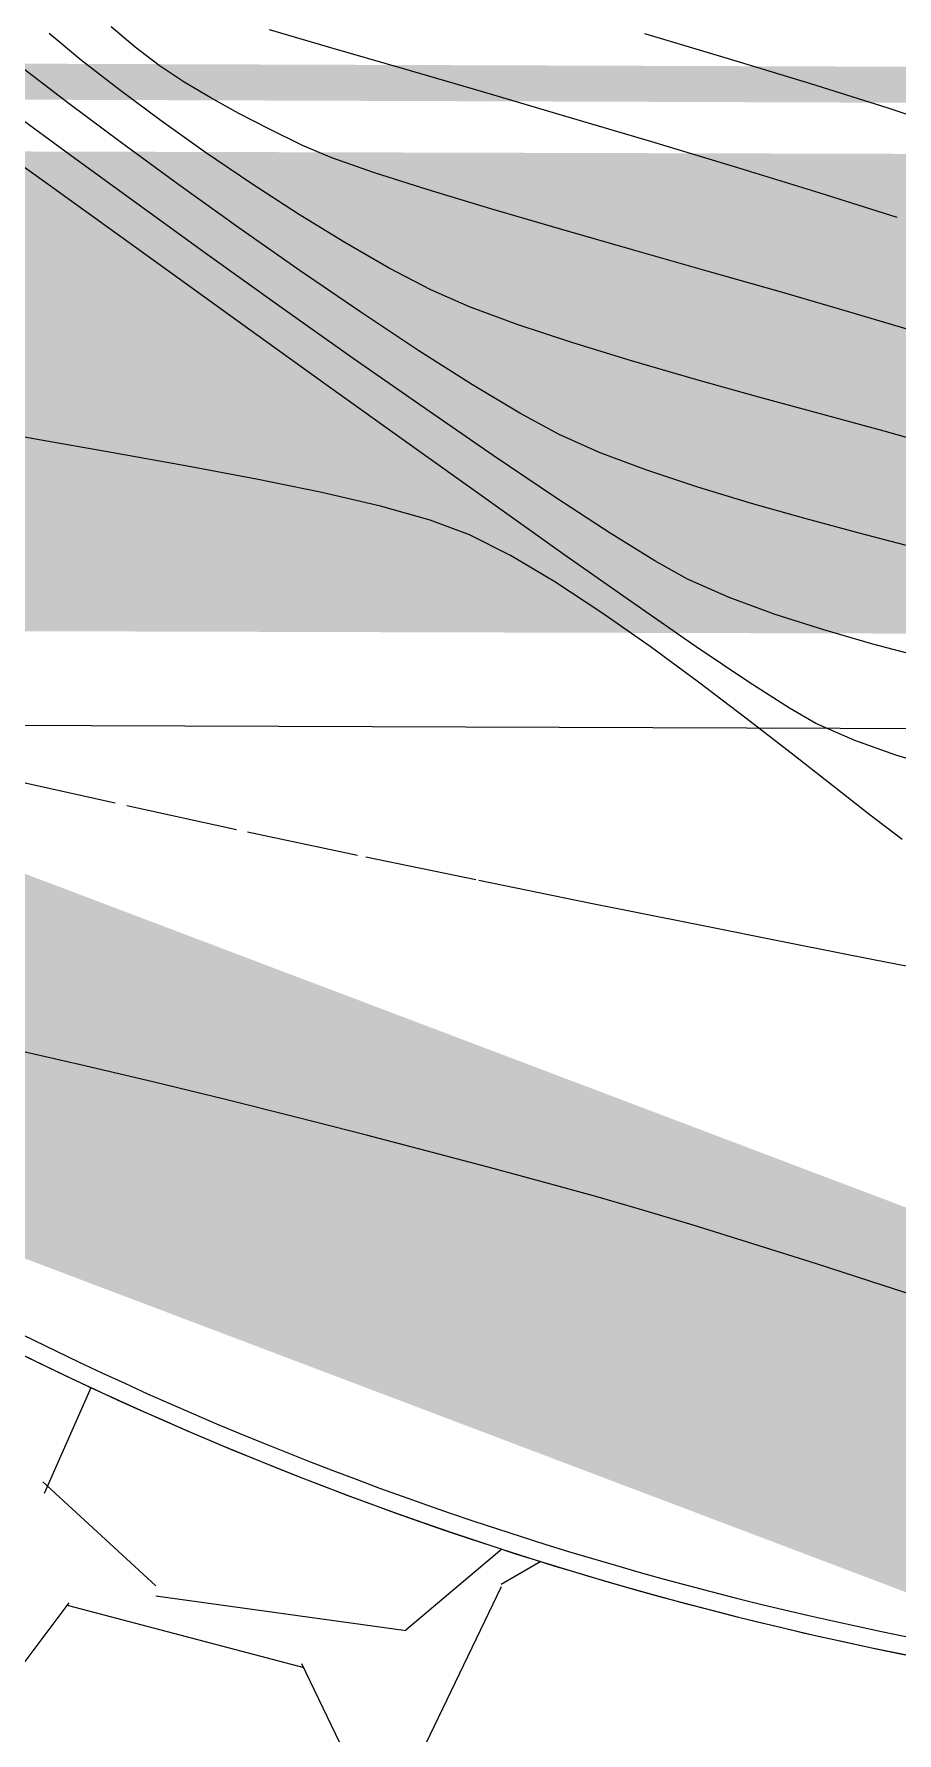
# Model space of a CAD drawing. Header units: feet. Extents: x 26064 to 27719, y 16802 to 28989.
# Drawn here: x 26296.15 to 26320.14, y 17973.59 to 18020.82 of the extents above; entities that cross this region are included whole.
import ezdxf

# ---------------------------------------------------------------- set-up
doc = ezdxf.new("R2010")
doc.units = ezdxf.units.FT
doc.header["$LTSCALE"] = 50
doc.header["$MEASUREMENT"] = 0
for name, pattern in [('CENTERPL', [0.25, 0.125, -0.0625, 0, -0.0625]), ('HIDDEN', [0.375, 0.25, -0.125]), ('HIDN25', [0.0938, 0.0625, -0.0313]), ('PHANTOM', [2.5, 1.25, -0.25, 0.25, -0.25, 0.25, -0.25])]:
    doc.linetypes.add(name, pattern=pattern)
for name, color, linetype in [('CL-ROADS', 9, 'CENTERPL'), ('CONSTRUCTION ENTRANCE', 7, 'Continuous'), ('CONT-MJR', 160, 'HIDDEN'), ('CONT-MNR', 55, 'HIDN25'), ('CURB-B', 4, 'Continuous'), ('CURB-F', 32, 'Continuous'), ('FENCES-OTHER', 6, 'FENCE-WOOD'), ('s-adjoiners', 1, 'PHANTOM'), ('SILT FENCE', 200, 'Continuous'), ('SILT_FENCE', 1, 'HIDDEN')]:
    doc.layers.add(name, color=color, linetype=linetype)
doc.linetypes.add('FENCE-WOOD', pattern='A,1,0,[132,ltypeshp.shx,S=0.05,R=0,X=0,Y=0],-0.1', length=1.1)

msp = doc.modelspace()

# ---------------------------------------------------------------- hatches: boundary and pattern name
at = {"layer": 'CONSTRUCTION ENTRANCE'}
h = msp.add_hatch(dxfattribs=at)
h.set_pattern_fill('GRAVEL', color=4, scale=26.99999926165698, angle=172.0889783954831, style=0)
h.set_pattern_definition([(40.10177839548315, (-22.97113619227457, -24.06741451624112), (247.3896048779623, 210.9582295184683), [3.632471900666283, -359.6153661659444]), (357.0586783954832, (-20.19264784547704, -21.72756371222567), (-324.6326279532763, 17.85096103710735), [6.233435829540223, -617.1099581244873]), (304.5993783954831, (-13.96742560694111, -22.04741673438184), (-226.5525057696004, 331.3351129948197), [4.395275879806615, -435.1328521008402]), (79.36267839548317, (-2.608603070544632, -16.81095399409969), (-101.065876807171, -531.1446840103008), [5.676425844772241, -561.9660506324548]), (104.9226783954831, (-1.560781777556258, -11.23207697666294), (89.12171526592104, -339.4971613447201), [5.566184847786894, -551.0530559308819]), (169.3626783954832, (-2.994157064218598, -5.853607529588771), (531.1446840103008, -101.065876807171), [5.676425844772241, -561.9660506324548]), (209.7831783954832, (-8.57303408165535, -4.805786236604035), (384.8211571506963, 219.1202081511851), [7.506782794719228, -743.1709026772199]), (244.3442783954832, (-15.08824797939451, -8.53455074843805), (-268.956792733889, -562.3337188438966), [7.087175806193818, -701.6306478131813]), (293.5185783954832, (-18.1567279853989, -14.92301908644004), (165.6346498545443, -377.388600043657), [5.69564984424654, -563.8699555803905]), (347.3253783954832, (-15.8839000152293, -20.14554254199174), (-290.4573543108048, 67.62043547856133), [6.502463822183373, -318.6205922869889]), (34.48637839548313, (-9.539893256067444, -21.5722786518636), (361.7942701968179, 249.5794404851253), [8.409095770044544, -832.5011022343929]), (310.9030783954831, (-29.04705161606762, -12.86453797136346), (164.9044891984028, -186.4712112510997), [2.870126921513398, -284.1437802297933]), (343.5581783954831, (-27.1677386786796, -15.03384256796198), (-340.2271560251653, 101.7961981683878), [5.460398850679723, -540.5807822172571]), (37.08897839548316, (-21.93061500723707, -16.57936319846704), (3.71614823938096, 26.74304869623209), [3.818366895582792, -34.36538306024291]), (15.28757839548318, (-20.50453982852196, -20.04865834520024), (-141.1474940040754, -34.90538183662915), [2.056265943769272, -203.5695994331779]), (103.8903783954832, (-18.5210425863952, -19.50649742884343), (15.5945957443239, -83.9452753198472), [2.907980920478241, -142.4914701034228]), (203.0527783954832, (-19.2191494942781, -16.68354750320213), (-87.66137177989567, -42.337713339882), [4.723082870842394, -152.7126168239149]), (333.6540783954832, (-23.56505879542237, -18.53299907764449), (-49.76995130802581, 34.17529351180422), [3.415256906606254, -81.96624675854787]), (188.4784783954832, (-3.010079142433824, -21.66186274070787), (-278.5788771753631, -43.06744723639252), [4.784399869165616, -473.6568020473628]), (242.4351783954831, (-7.742203368408809, -22.36726975653801), (147.8496605026568, 279.3089310432654), [4.013846890237188, -397.3700051335045]), (105.2875783954832, (-24.30828821330579, -23.88160716176935), (34.90538183662915, -141.1474940040754), [4.112504887539282, -201.5133604894079]), (155.6994783954831, (-25.39261004602304, -19.91461267751583), (256.2820488216017, -117.3904053640997), [4.784399869165617, -473.6568020473629]), (151.5329783954832, (-0.7060679469905153, -5.081177679920074), (126.2829721308438, -72.06671607509973), [4.613759873831945, -226.0743418177624]), (106.8640783954831, (-4.76198558892429, -2.882011720372248), (92.83736252008717, -312.7542425584725), [3.865805894285523, -382.7153505342513]), (238.8903783954832, (-20.85957152808987, 2.898594729751494), (-72.06685072909899, -126.2828957966246), [4.112504887539283, -201.5133604894079]), (189.4429783954832, (-22.98441454584463, -0.6224621037727047), (362.5241473922082, 58.66209499043684), [4.526036876230822, -448.0764357468845]), (241.5329783954832, (-7.755481721982505, 1.077682655934041), (72.0667160750998, 126.2829721308438), [2.306879936915973, -228.3812217546783]), (273.3988783954832, (-19.25498910285023, 2.675625904383196), (11.87838594433495, -110.6883200896351), [1.376729962351889, -136.296779272823]), (338.0527783954831, (-19.17336605311721, 1.301312412459083), (-76.51299599301265, 37.89143176580711), [5.566184847786895, -105.7576471079473]), (358.0979783954832, (-14.01056532346047, -0.7790690264555451), (-271.1465420978179, 10.418447800546), [5.158349858939566, -510.675907035037]), (115.7790783954832, (-18.88469625623111, -14.27667386534449), (19.31078357394714, -57.20222106335692), [3.893993893514693, -93.4558804443519]), (165.2461783954832, (-20.57820183915101, -10.77021724771839), (-447.1993462813024, 116.6607928922959), [6.798437814089659, -673.0441825949079]), (233.0343783954831, (-27.15247753162475, -9.038889262741577), (132.9851934649759, 172.3367047701774), [2.779811923983156, -275.2021904743103]), (262.0889783954832, (-28.82408279070296, -11.25995554612746), (23.02689333120311, -30.45918751004939), [1.619999955699419, -25.37999930595756]), (292.3453783954832, (-13.58718892773322, -1.655683180862979), (-80.95898618778341, 202.0659179777054), [3.750947897426434, -371.3450298451846]), (220.1017783954832, (-12.16111374901811, -5.12497832759982), (-247.3896048779623, -210.9582295184684), [7.264943801332566, -355.982894265278]), (172.0889783954831, (-17.71809044261681, -9.804679935627064), (-30.45918751004939, -23.02689333120312), [7.019999808030815, -19.97999945362617]), (137.3937783954832, (-24.67128095197768, -8.838481692378991), (241.4171890536526, -224.3629627509009), [4.269077883257632, -422.6383864425144]), (66.14357839548316, (-27.81342296861112, -5.948508932895493), (41.60762628842546, 103.2560183915364), [3.93125389249578, -192.6317107322858]), (19.73497839548314, (-26.22344075926958, -2.353129157585499), (545.2791554206356, 196.8238313619555), [6.400754824964713, -633.6757806714777]), (347.5150783954832, (-20.19862609109987, -0.1917856000945903), (343.9434126293322, -75.05281562513774), [6.771572814824309, -670.3849796676266])])
edge = h.paths.add_edge_path()
edge.add_arc((26235.8644443486, 17897.74639305971), 104.5753139476186, 59.01305333455559, 81.977352787185, ccw=False)
edge.add_arc((26339.9857578952, 18073.79034617321), 99.95999999987147, 239.8002689397523, 267.7559907491935)
edge.add_line((26336.071790323, 17973.90700192694), (26334.69243166375, 17938.67807188717))
edge.add_arc((26324.69657318986, 17938.70733408038), 9.995901305329763, 359.8322709965138, 443.5430065548456)
edge.add_arc((26339.98555390901, 18073.7896224773), 125.9488579539178, 244.97463102745098, 263.54255495579093, ccw=False)
edge.add_arc((26223.45854936689, 17823.7174603754), 149.9399999932214, 65.0502484429142, 77.99770161243478)
edge.add_arc((26250.47969301257, 17950.81687577236), 20.00000000026189, 77.99770161209509, 90.37893319010115)
edge.add_line((26250.34742134059, 17970.81643837296), (26250.45944698423, 18001.29822638635))

# ---------------------------------------------------------------- linework, layer by layer
at = {"layer": 'CL-ROADS', "color": 7}
msp.add_arc((26339.98575789525, 18073.79034617333), 112.96, 239.7533770714737, 290.9528374663348, dxfattribs=at)
at = {"layer": 'CONSTRUCTION ENTRANCE', "color": 4}
msp.add_lwpolyline([(26250.45944698423, 18001.29822638635, -0.1005373551774999), (26289.70428954897, 17987.39720095369, 0.1225884528061676), (26336.071790323, 17973.90700192694), (26334.69243166375, 17938.67807188717, 0.3824166008715617), (26325.82068627101, 17948.63982685344, -0.08119558276176679), (26286.70672997133, 17959.66477093429, 0.05655410002264318), (26254.63871158243, 17970.37966096635, 0.05407593156220299), (26250.34742134059, 17970.81643837296)], format="xyb", close=True, dxfattribs=at)
at = {"layer": 'CONT-MJR', "color": 7}
for p, q in [((26298.96139662808, 18020.45085281141, 610), (26298.30221372857, 18021.01442760307, 610)), ((26299.634125415, 18019.94435474665, 610), (26298.96139662808, 18020.45085281141, 610)), ((26300.33215223229, 18019.47925498761, 610), (26299.634125415, 18019.94435474665, 610)), ((26301.06722922292, 18019.03987511309, 610), (26300.33215223229, 18019.47925498761, 610)), ((26301.85110852988, 18018.61053670189, 610), (26301.06722922292, 18019.03987511309, 610)), ((26302.69554229614, 18018.17556133281, 610), (26301.85110852988, 18018.61053670189, 610)), ((26303.61228266466, 18017.71927058467, 610), (26302.69554229614, 18018.17556133281, 610)), ((26304.43252101599, 18017.37549223015, 610), (26303.61228266466, 18017.71927058467, 610)), ((26305.62077737912, 18016.95947417005, 610), (26304.43252101599, 18017.37549223015, 610)), ((26307.1136421726, 18016.48356950903, 610), (26305.62077737912, 18016.95947417005, 610)), ((26308.84770581495, 18015.96013135176, 610), (26307.1136421726, 18016.48356950903, 610)), ((26310.75955872471, 18015.40151280289, 610), (26308.84770581495, 18015.96013135176, 610)), ((26312.78579132042, 18014.82006696707, 610), (26310.75955872471, 18015.40151280289, 610)), ((26314.86299402061, 18014.22814694895, 610), (26312.78579132042, 18014.82006696707, 610)), ((26316.92775724382, 18013.6381058532, 610), (26314.86299402061, 18014.22814694895, 610)), ((26318.91667140859, 18013.06229678448, 610), (26316.92775724382, 18013.6381058532, 610)), ((26320.76632693344, 18012.51307284743, 610), (26318.91667140859, 18013.06229678448, 610)), ((26296.19128221804, 18009.55961991224, 615), (26294.08379046257, 18009.93793116494, 615)), ((26298.30188891981, 18009.18757942881, 615), (26296.19128221804, 18009.55961991224, 615)), ((26300.36605524852, 18008.81838397131, 615), (26298.30188891981, 18009.18757942881, 615)), ((26302.33422588484, 18008.4486077964, 615), (26300.36605524852, 18008.81838397131, 615)), ((26304.15684550941, 18008.07482516075, 615), (26302.33422588484, 18008.4486077964, 615)), ((26305.78435880288, 18007.69361032103, 615), (26304.15684550941, 18008.07482516075, 615)), ((26307.16721044592, 18007.30153753391, 615), (26305.78435880288, 18007.69361032103, 615)), ((26308.25584511917, 18006.89518105605, 615), (26307.16721044592, 18007.30153753391, 615)), ((26309.39511835788, 18006.31990534028, 615), (26308.25584511917, 18006.89518105605, 615)), ((26310.63334786352, 18005.58613257848, 615), (26309.39511835788, 18006.31990534028, 615)), ((26311.93867544028, 18004.73070351703, 615), (26310.63334786352, 18005.58613257848, 615)), ((26313.27924289239, 18003.79045890233, 615), (26311.93867544028, 18004.73070351703, 615)), ((26314.62319202407, 18002.80223948077, 615), (26313.27924289239, 18003.79045890233, 615)), ((26315.93866463953, 18001.80288599872, 615), (26314.62319202407, 18002.80223948077, 615)), ((26317.19380254299, 18000.82923920259, 615), (26315.93866463953, 18001.80288599872, 615)), ((26318.35674753868, 17999.91813983877, 615), (26317.19380254299, 18000.82923920259, 615)), ((26319.3956414308, 17999.10642865364, 615), (26318.35674753868, 17999.91813983877, 615)), ((26320.27862602358, 17998.43094639359, 615), (26319.3956414308, 17999.10642865364, 615))]:
    msp.add_line(p, q, dxfattribs=at)
at = {"layer": 'CONT-MNR', "color": 7, "extrusion": (0.637420914875207, 0.7705157865220247, 0)}
msp.add_line((26297.47849846079, 18020.08493062459, 611.0000000000006), (26296.5731807326, 18020.83386849796, 611.0000000000006), dxfattribs=at)
at = {"layer": 'CONT-MNR', "color": 7}
for p, q in [((26304.40549028215, 18020.43441127593, 609), (26302.70101206085, 18020.93040290522, 609)), ((26315.46077764678, 18020.12436301466, 608), (26313.12709435706, 18020.81761582231, 608)), ((26298.52633883086, 18019.26751347894, 611), (26297.47849846078, 18020.08493062458, 611)), ((26297.18549743848, 18017.43116880955, 613), (26295.54563375595, 18018.63454352522, 613)), ((26300.92234262254, 18017.52602465456, 611), (26299.68489062429, 18018.40631288195, 611)), ((26296.21051403009, 18016.87188991199, 614), (26294.67836269175, 18017.96781402538, 614)), ((26299.01132987817, 18016.10278068531, 613), (26297.18549743848, 18017.43116880955, 613)), ((26318.00722109044, 18016.39288031585, 609), (26315.71175392128, 18017.09882179924, 609)), ((26303.50670235936, 18015.80696859236, 611), (26302.20688360708, 18016.65134461772, 611)), ((26320.13990638496, 18015.71809852911, 609), (26318.00722109044, 18016.39288031585, 609)), ((26304.78998766085, 18015.01759239943, 611), (26303.50670235936, 18015.80696859236, 611)), ((26303.55488456066, 18014.23453338713, 612), (26301.85162200945, 18015.4296719344, 612)), ((26309.57906104142, 18012.74074229565, 611), (26308.2554362387, 18013.23060032944, 611)), ((26306.84989613577, 18012.0114938614, 612), (26305.23800896433, 18013.08200855147, 612)), ((26308.33944699031, 18011.0623857509, 612), (26306.84989613577, 18012.0114938614, 612)), ((26312.75963926055, 18011.73233698542, 611), (26311.0979933979, 18012.23925305903, 611)), ((26309.65556244328, 18010.27408065395, 612), (26308.33944699031, 18011.0623857509, 612)), ((26319.78147682108, 18009.7744916374, 611), (26318.07491740964, 18010.2410714008, 611)), ((26311.88534541378, 18009.1794276394, 612), (26310.74714340999, 18009.68597500453, 612)), ((26308.77705467272, 18007.8466536315, 614), (26306.57732116609, 18009.4171456118, 614)), ((26310.64815836217, 18007.9330370862, 613), (26308.91532964996, 18009.10180563948, 613)), ((26320.57682373875, 18006.5498683702, 612), (26319.12679526271, 18006.93139665347, 612)), ((26314.31457378266, 18005.66932721445, 613), (26313.40534310806, 18006.173478825, 613)), ((26314.5622730415, 18003.78732991788, 614), (26312.8287931832, 18004.98667698077, 614)), ((26320.80883434612, 18003.50502268515, 613), (26319.46975588701, 18003.86121582039, 613)), ((26317.88200415532, 18001.65267942438, 614), (26317.14814110033, 18002.07526233592, 614)), ((26298.40815703367, 17999.43427355864, 616), (26295.08412743063, 18000.17891400665, 616)), ((26305.14712643312, 17997.98738808977, 616), (26301.78385682212, 17998.70046502796, 616)), ((26311.57997367131, 17996.66302769143, 616), (26308.4338655038, 17997.30494241921, 616)), ((26314.52135057276, 17996.07154358159, 616), (26311.57997367131, 17996.66302769143, 616)), ((26299.45539587017, 17991.69104490938, 617), (26297.45046142591, 17992.1652958601, 617)), ((26301.47440805792, 17991.1988848067, 617), (26299.45539587017, 17991.69104490938, 617)), ((26305.39896267432, 17990.20766603354, 617), (26303.46857224177, 17990.70052277408, 617)), ((26307.22665360815, 17989.73202180709, 617), (26305.39896267432, 17990.20766603354, 617)), ((26308.91271929585, 17989.28529731677, 617), (26307.22665360815, 17989.73202180709, 617)), ((26311.70427194329, 17988.52543643258, 617), (26310.41823399004, 17988.87919978459, 617)), ((26317.90325670573, 17986.63185966643, 617), (26316.12902514157, 17987.19472502486, 617))]:
    msp.add_line(p, q, dxfattribs=at)
at = {"layer": 'CONT-MNR', "color": 7, "extrusion": (-0.2790803641984886, -0.9602677492860202, 0)}
msp.add_line((26306.39509525614, 18019.85617704786, 609), (26304.40549028215, 18020.43441127593, 609), dxfattribs=at)
at = {"layer": 'CONT-MNR', "color": 7, "extrusion": (0.6067771637149216, 0.7948719856644059, 0)}
msp.add_line((26297.13199631725, 18018.87680550612, 612.0000000000006), (26295.85917202257, 18019.84843456005, 612.0000000000006), dxfattribs=at)
at = {"layer": 'CONT-MNR', "color": 7, "extrusion": (0.2799543000964981, 0.9600133279582529, 0)}
msp.add_line((26308.59517554494, 18019.21460060359, 609), (26306.39509525614, 18019.85617704786, 609), dxfattribs=at)
at = {"layer": 'CONT-MNR', "color": 7, "extrusion": (0.2914859253831107, 0.9565751174390602, 0)}
msp.add_line((26317.7412799265, 18019.4294522803, 608.0000000000006), (26315.46077764679, 18020.12436301466, 608.0000000000006), dxfattribs=at)
at = {"layer": 'CONT-MNR', "color": 7, "extrusion": (-0.3008169605423403, -0.9536818946850508, 0)}
msp.add_line((26319.89001128015, 18018.75168452731, 608.0000000000006), (26317.7412799265, 18019.4294522803, 608.0000000000006), dxfattribs=at)
at = {"layer": 'CONT-MNR', "color": 7, "extrusion": (-0.5978109019686458, -0.8016371532603975, 0)}
msp.add_line((26298.58907880307, 18017.79020442788, 612.0000000000001), (26297.13199631725, 18018.87680550612, 612.0000000000001), dxfattribs=at)
at = {"layer": 'CONT-MNR', "color": 7, "extrusion": (-0.5965748978811756, -0.8025574068053107, 0)}
msp.add_line((26299.68489062429, 18018.40631288195, 611), (26298.52633883086, 18019.26751347894, 611), dxfattribs=at)
at = {"layer": 'CONT-MNR', "color": 7, "extrusion": (-0.2817835801197632, -0.9594779903545932, 0)}
msp.add_line((26310.93107971064, 18018.52858232568, 609), (26308.59517554493, 18019.21460060358, 609), dxfattribs=at)
at = {"layer": 'CONT-MNR', "color": 7, "extrusion": (-0.2845716832351182, -0.958654764292512, 0)}
msp.add_line((26313.32815631539, 18017.81702259672, 609.0000000000006), (26310.93107971064, 18018.52858232569, 609.0000000000006), dxfattribs=at)
at = {"layer": 'CONT-MNR', "color": 7, "extrusion": (-0.3143319687050716, -0.9493131271872279, 0)}
msp.add_line((26321.82838179172, 18018.10986066378, 608), (26319.89001128015, 18018.7516845273, 608), dxfattribs=at)
at = {"layer": 'CONT-MNR', "color": 7, "extrusion": (-0.5900420875311899, -0.807372488348368, 0)}
msp.add_line((26300.17932039536, 18016.62802775931, 612.0000000000001), (26298.58907880307, 18017.79020442787, 612.0000000000001), dxfattribs=at)
at = {"layer": 'CONT-MNR', "color": 7, "extrusion": (0.5628344771517992, 0.8265696288451814, 0)}
msp.add_line((26302.20688360708, 18016.65134461772, 611), (26300.92234262254, 18017.52602465456, 611), dxfattribs=at)
at = {"layer": 'CONT-MNR', "color": 7, "extrusion": (0.2884980442673722, 0.9574804846334475, 0)}
msp.add_line((26315.71175392129, 18017.09882179924, 609), (26313.3281563154, 18017.8170225967, 609), dxfattribs=at)
at = {"layer": 'CONT-MNR', "color": 7, "extrusion": (-0.5836356826028605, -0.8120156340814463, 0)}
msp.add_line((26298.00208549509, 18015.5841991447, 614), (26296.21051403009, 18016.87188991199, 614), dxfattribs=at)
at = {"layer": 'CONT-MNR', "color": 7, "extrusion": (-0.5824781577836434, -0.8128463543037965, 0)}
msp.add_line((26301.85162200945, 18015.42967193441, 612), (26300.17932039536, 18016.62802775932, 612), dxfattribs=at)
at = {"layer": 'CONT-MNR', "color": 7, "extrusion": (-0.5851326954711237, -0.810937561524127, 0)}
msp.add_line((26300.96556839548, 18014.69269820118, 613), (26299.01132987817, 18016.10278068532, 613), dxfattribs=at)
at = {"layer": 'CONT-MNR', "color": 7, "extrusion": (-0.5843969504521767, -0.8114679317768485, 0)}
msp.add_line((26299.99381451395, 18014.14981052725, 614), (26298.00208549508, 18015.58419914469, 614), dxfattribs=at)
at = {"layer": 'CONT-MNR', "color": 7, "extrusion": (-0.5817621890993842, -0.8133589338873044, 0)}
msp.add_line((26302.99065031086, 18013.24424040584, 613), (26300.96556839548, 18014.69269820118, 613), dxfattribs=at)
at = {"layer": 'CONT-MNR', "color": 7, "extrusion": (-0.4982546078685233, -0.8670307640088581, 0)}
msp.add_line((26306.02492829303, 18014.30791185987, 611.0000000000006), (26304.78998766086, 18015.01759239944, 611.0000000000006), dxfattribs=at)
at = {"layer": 'CONT-MNR', "color": 7, "extrusion": (-0.5649888649868305, -0.8250985289290566, 0)}
msp.add_line((26305.23800896434, 18013.08200855147, 612.0000000000006), (26303.55488456068, 18014.23453338713, 612.0000000000006), dxfattribs=at)
at = {"layer": 'CONT-MNR', "color": 7, "extrusion": (-0.46424881279366, -0.8857048265758053, 0)}
msp.add_line((26307.17971303733, 18013.7026227946, 611), (26306.02492829303, 18014.30791185986, 611), dxfattribs=at)
at = {"layer": 'CONT-MNR', "color": 7, "extrusion": (-0.5844371232256671, -0.8114389989368926, 0)}
msp.add_line((26302.12643851394, 18012.61379286345, 614), (26299.99381451396, 18014.14981052725, 614), dxfattribs=at)
at = {"layer": 'CONT-MNR', "color": 7, "extrusion": (0.4018143005832842, 0.9157211736368042, 0)}
msp.add_line((26308.25543623869, 18013.23060032944, 611), (26307.17971303732, 18013.7026227946, 611), dxfattribs=at)
at = {"layer": 'CONT-MNR', "color": 7, "extrusion": (-0.5779303881157148, -0.8160860656158878, 0)}
msp.add_line((26305.02901294476, 18011.80072634799, 613), (26302.99065031085, 18013.24424040584, 613), dxfattribs=at)
at = {"layer": 'CONT-MNR', "color": 7, "extrusion": (0.3135136348320227, 0.949583698667165, 0)}
msp.add_line((26311.0979933979, 18012.23925305904, 611), (26309.57906104142, 18012.74074229565, 611), dxfattribs=at)
at = {"layer": 'CONT-MNR', "color": 7, "extrusion": (-0.5838973756836673, -0.8118274783904068, 0)}
msp.add_line((26304.34069492225, 18011.02121495706, 614), (26302.12643851395, 18012.61379286346, 614), dxfattribs=at)
at = {"layer": 'CONT-MNR', "color": 7, "extrusion": (-0.5732954394209396, -0.8193487286492558, 0)}
msp.add_line((26307.02309361764, 18010.40547507631, 613), (26305.02901294476, 18011.800726348, 613), dxfattribs=at)
at = {"layer": 'CONT-MNR', "color": 7, "extrusion": (0.2775766073078345, 0.9607035063303727, 0)}
msp.add_line((26314.51140458179, 18011.22619844065, 611.0000000000006), (26312.75963926056, 18011.73233698544, 611.0000000000006), dxfattribs=at)
at = {"layer": 'CONT-MNR', "color": 7, "extrusion": (-0.5827958797506432, -0.8126185836822056, 0)}
msp.add_line((26306.57732116609, 18009.4171456118, 614), (26304.34069492223, 18011.02121495704, 614), dxfattribs=at)
at = {"layer": 'CONT-MNR', "color": 7, "extrusion": (-0.2687089201761174, -0.9632214263697549, 0)}
msp.add_line((26316.30069531402, 18010.7270417905, 611.0000000000006), (26314.51140458179, 18011.22619844065, 611.0000000000006), dxfattribs=at)
at = {"layer": 'CONT-MNR', "color": 7, "extrusion": (-0.5673433248586278, -0.8234813608931034, 0)}
msp.add_line((26308.91532964996, 18009.10180563948, 613.0000000000006), (26307.02309361765, 18010.40547507631, 613.0000000000006), dxfattribs=at)
at = {"layer": 'CONT-MNR', "color": 7, "extrusion": (-0.2641755528851603, -0.9644746120338369, 0)}
msp.add_line((26318.07491740965, 18010.24107140081, 611.0000000000006), (26316.30069531402, 18010.7270417905, 611.0000000000006), dxfattribs=at)
at = {"layer": 'CONT-MNR', "color": 7, "extrusion": (-0.4743069352075365, -0.8803595465569927, 0)}
msp.add_line((26310.74714340999, 18009.68597500453, 612), (26309.65556244328, 18010.27408065395, 612), dxfattribs=at)
at = {"layer": 'CONT-MNR', "color": 7, "extrusion": (-0.2678384668312627, -0.9634638320588265, 0)}
msp.add_line((26321.36777950074, 18009.33350686608, 611), (26319.78147682108, 18009.7744916374, 611), dxfattribs=at)
at = {"layer": 'CONT-MNR', "color": 7, "extrusion": (-0.3524333571814615, -0.9358369135409249, 0)}
msp.add_line((26313.18564330335, 18008.68973937864, 612.0000000000006), (26311.88534541379, 18009.1794276394, 612.0000000000006), dxfattribs=at)
at = {"layer": 'CONT-MNR', "color": 7, "extrusion": (-0.3152984009134551, -0.9489925807831261, 0)}
msp.add_line((26314.60398715582, 18008.21850118595, 612), (26313.18564330333, 18008.68973937863, 612), dxfattribs=at)
at = {"layer": 'CONT-MNR', "color": 7, "extrusion": (-0.2894039793030805, -0.9572070501012528, 0)}
msp.add_line((26316.09632704843, 18007.76730402507, 612.0000000000006), (26314.60398715583, 18008.21850118596, 612.0000000000006), dxfattribs=at)
at = {"layer": 'CONT-MNR', "color": 7, "extrusion": (-0.5784849317111485, -0.8156930695936725, 0)}
msp.add_line((26310.88063286935, 18006.35480781989, 614), (26308.77705467271, 18007.8466536315, 614), dxfattribs=at)
at = {"layer": 'CONT-MNR', "color": 7, "extrusion": (-0.5470211882356795, -0.8371187607629071, 0)}
msp.add_line((26312.16401707471, 18006.94248846515, 613), (26310.64815836217, 18007.9330370862, 613), dxfattribs=at)
at = {"layer": 'CONT-MNR', "color": 7, "extrusion": (0.2715787204679179, 0.9624162293877887, 0)}
msp.add_line((26317.61861305834, 18007.33773885967, 612.0000000000006), (26316.09632704844, 18007.76730402506, 612.0000000000006), dxfattribs=at)
at = {"layer": 'CONT-MNR', "color": 7, "extrusion": (-0.2601484657947609, -0.9655686281899553, 0)}
msp.add_line((26319.12679526271, 18006.93139665349, 612.0000000000001), (26317.61861305833, 18007.33773885968, 612.0000000000001), dxfattribs=at)
at = {"layer": 'CONT-MNR', "color": 7, "extrusion": (-0.5266366482546249, -0.8500904897216146, 0)}
msp.add_line((26313.40534310806, 18006.173478825, 613), (26312.16401707471, 18006.94248846515, 613), dxfattribs=at)
at = {"layer": 'CONT-MNR', "color": 7, "extrusion": (-0.5747073986535401, -0.818358971315694, 0)}
msp.add_line((26312.8287931832, 18004.98667698077, 614), (26310.88063286935, 18006.3548078199, 614), dxfattribs=at)
at = {"layer": 'CONT-MNR', "color": 7, "extrusion": (-0.4047110255240751, -0.9144446324514411, 0)}
msp.add_line((26315.47565393297, 18005.15546128789, 613.0000000000001), (26314.31457378266, 18005.66932721446, 613.0000000000001), dxfattribs=at)
at = {"layer": 'CONT-MNR', "color": 7, "extrusion": (0.3457573331854852, 0.9383239667345502, 0)}
msp.add_line((26316.75439287245, 18004.68426649672, 613), (26315.47565393296, 18005.15546128789, 613), dxfattribs=at)
at = {"layer": 'CONT-MNR', "color": 7, "extrusion": (-0.3044245414112838, -0.9525364552533041, 0)}
msp.add_line((26318.10201779313, 18004.25357421591, 613.0000000000006), (26316.75439287246, 18004.68426649672, 613.0000000000006), dxfattribs=at)
at = {"layer": 'CONT-MNR', "color": 7, "extrusion": (-0.2757450288503538, -0.9612308146664451, 0)}
msp.add_line((26319.46975588702, 18003.86121582041, 613.0000000000006), (26318.10201779314, 18004.25357421592, 613.0000000000006), dxfattribs=at)
at = {"layer": 'CONT-MNR', "color": 7, "extrusion": (0.5595926555906462, 0.8287677960737908, 0)}
msp.add_line((26316.02180987147, 18002.80183543501, 614), (26314.5622730415, 18003.78732991789, 614), dxfattribs=at)
at = {"layer": 'CONT-MNR', "color": 7, "extrusion": (0.5420782925181558, 0.8403279864318461, 0)}
msp.add_line((26317.14814110034, 18002.07526233592, 614.0000000000006), (26316.02180987148, 18002.80183543501, 614.0000000000006), dxfattribs=at)
at = {"layer": 'CONT-MNR', "color": 7, "extrusion": (0.4005839784336491, 0.9162600483608734, 0)}
msp.add_line((26318.96599068401, 18001.17876632843, 614.0000000000006), (26317.88200415533, 18001.65267942439, 614.0000000000006), dxfattribs=at)
at = {"layer": 'CONT-MNR', "color": 7, "extrusion": (-0.3334832467694562, -0.9427560257691817, 0)}
msp.add_line((26320.11133051721, 18000.77362264776, 614), (26318.965990684, 18001.17876632841, 614), dxfattribs=at)
at = {"layer": 'CONT-MNR', "color": 7, "extrusion": (-0.2863319898088691, -0.9581304669052612, 0)}
msp.add_line((26321.26534268843, 18000.42875249421, 614), (26320.1113305172, 18000.77362264777, 614), dxfattribs=at)
at = {"layer": 'CONT-MNR', "color": 7, "extrusion": (0.2124187953267753, 0.9771787223389188, 0)}
msp.add_line((26301.78385682213, 17998.70046502797, 616.0000000000006), (26298.40815703368, 17999.43427355864, 616.0000000000006), dxfattribs=at)
at = {"layer": 'CONT-MNR', "color": 7, "extrusion": (-0.2032999298952527, -0.9791165091574063, 0)}
msp.add_line((26308.43386550381, 17997.30494241921, 616), (26305.14712643313, 17997.98738808977, 616), dxfattribs=at)
at = {"layer": 'CONT-MNR', "color": 7, "extrusion": (-0.1949319892691119, -0.9808167614593396, 0)}
msp.add_line((26317.1938958453, 17995.54038976484, 616.0000000000006), (26314.52135057277, 17996.07154358159, 616.0000000000006), dxfattribs=at)
at = {"layer": 'CONT-MNR', "color": 7, "extrusion": (-0.1932931859821188, -0.9811410419775957, 0)}
msp.add_line((26319.53350912604, 17995.07946591633, 616.0000000000006), (26317.1938958453, 17995.54038976484, 616.0000000000006), dxfattribs=at)
at = {"layer": 'CONT-MNR', "color": 7, "extrusion": (-0.1923638607873736, -0.9813236698780766, 0)}
msp.add_line((26321.47609005216, 17994.69867171121, 616.0000000000006), (26319.53350912606, 17995.07946591633, 616.0000000000006), dxfattribs=at)
at = {"layer": 'CONT-MNR', "color": 7, "extrusion": (-0.2221026644992142, -0.9750232850667463, 0)}
msp.add_line((26297.45046142592, 17992.16529586011, 617), (26295.49853047257, 17992.60993043684, 617), dxfattribs=at)
at = {"layer": 'CONT-MNR', "color": 7, "extrusion": (-0.2424536569414946, -0.9701629884899219, 0)}
msp.add_line((26303.46857224178, 17990.70052277409, 617.0000000000006), (26301.47440805793, 17991.19888480671, 617.0000000000006), dxfattribs=at)
at = {"layer": 'CONT-MNR', "color": 7, "extrusion": (-0.2604318723207692, -0.9654922267317841, 0)}
msp.add_line((26310.41823399004, 17988.87919978458, 617.0000000000005), (26308.91271929585, 17989.28529731676, 617.0000000000005), dxfattribs=at)
at = {"layer": 'CONT-MNR', "color": 7, "extrusion": (-0.276466428120152, -0.9610235762573595, 0)}
msp.add_line((26312.98597874757, 17988.15671613182, 617), (26311.70427194329, 17988.52543643258, 617), dxfattribs=at)
at = {"layer": 'CONT-MNR', "color": 7, "extrusion": (-0.2884136381922952, -0.9575059129345803, 0)}
msp.add_line((26314.47541448459, 17987.70807808797, 617.0000000000006), (26312.98597874757, 17988.15671613183, 617.0000000000006), dxfattribs=at)
at = {"layer": 'CONT-MNR', "color": 7, "extrusion": (-0.2964853724781929, -0.9550373939833285, 0)}
msp.add_line((26316.12902514158, 17987.19472502487, 617.0000000000006), (26314.4754144846, 17987.70807808797, 617.0000000000006), dxfattribs=at)
at = {"layer": 'CONT-MNR', "color": 7, "extrusion": (-0.3069943422003394, -0.9517113395651967, 0)}
msp.add_line((26319.7545551643, 17986.03468473653, 617.0000000000006), (26317.90325670574, 17986.63185966644, 617.0000000000006), dxfattribs=at)
at = {"layer": 'CONT-MNR', "color": 7, "extrusion": (-0.310781433202137, -0.9504814047506799, 0)}
msp.add_line((26321.63936650447, 17985.418402959, 617), (26319.75455516429, 17986.03468473652, 617), dxfattribs=at)
at = {"layer": 'CURB-B', "color": 7, "flags": 128}
msp.add_lwpolyline([(26289.95579749388, 17987.82933953522, 0.2269767945252589), (26375.55259018464, 17980.90712895462)], format="xyb", dxfattribs=at)
at = {"layer": 'CURB-F', "color": 7}
msp.add_arc((26339.98575789525, 18073.79034617333), 99.95999999999998, 239.8002689397653, 290.9528374663348, dxfattribs=at)
at = {"layer": 'FENCES-OTHER', "color": 7, "ltscale": 0.5, "flags": 128}
msp.add_lwpolyline([(26250.46134016156, 18001.75787687561), (26756.8021451311, 18000.00022621709), (26756.86621767586, 18014.63596369606), (27577.18073864609, 18012.4128567969)], dxfattribs=at)
msp.add_lwpolyline([(26250.46134016156, 18001.75787687561), (26756.8021451311, 18000.00022621709), (26756.86621767586, 18014.63596369606), (27577.18073864609, 18012.4128567969)], dxfattribs=at)
at = {"layer": 's-adjoiners', "color": 7, "const_width": 1}
msp.add_lwpolyline([(26458.23078925347, 18018.92847872035), (26235.54213092456, 18019.70149338383)], dxfattribs=at)
at = {"layer": 'SILT FENCE', "linetype": 'Continuous', "const_width": 10, "flags": 128}
msp.add_lwpolyline([(27571.18992710408, 17113.9289164538), (27571.18992710408, 17648.0874245936), (27565.85877070956, 17658.64102314772), (27561.96805407058, 17673.08280120896), (27561.96805407058, 17792.50512636443), (27529.07286534527, 17872.54220609435), (27515.83663234633, 17965.74430445176), (27485.76854778072, 17981.41470131995), (26810.18740925947, 17983.35402904622), (26801.24797343384, 17983.8457793204), (26736.9851957878, 17997.16401854093), (26717.62780183663, 17998.68722077064), (26707.45353201336, 17998.94140580302), (26541.31565015797, 17998.97573339704), (26439.41485772316, 17996.83871846537), (26373.5627085864, 17989.850096527), (26343.25903200749, 17981.11433093025), (26323.44511397678, 17981.69671740581), (26251.90820385813, 18008.79492327354), (26227.05969349888, 18020.52676090891)], dxfattribs=at)
at = {"layer": 'SILT_FENCE', "color": 3, "linetype": 'Continuous', "flags": 128}
msp.add_lwpolyline([(26097.93640173147, 18044.08990004881, 13.33333285475257, 13.33333285475257, 0), (26160.73596645632, 18030.65614836274, 13.33333285475257, 13.33333285475257, 0), (26203.87590259505, 18021.29540528167, 13.33333285475257, 13.33333285475257, 0), (26250.44337148819, 18011.00838492301, 13.33333285475257, 13.33333285475257, 0), (27572.16595550935, 18007.42642883155, 13.33, 13.33, 0)], format="xyseb", dxfattribs=at)

doc.saveas('drawing.dxf')
